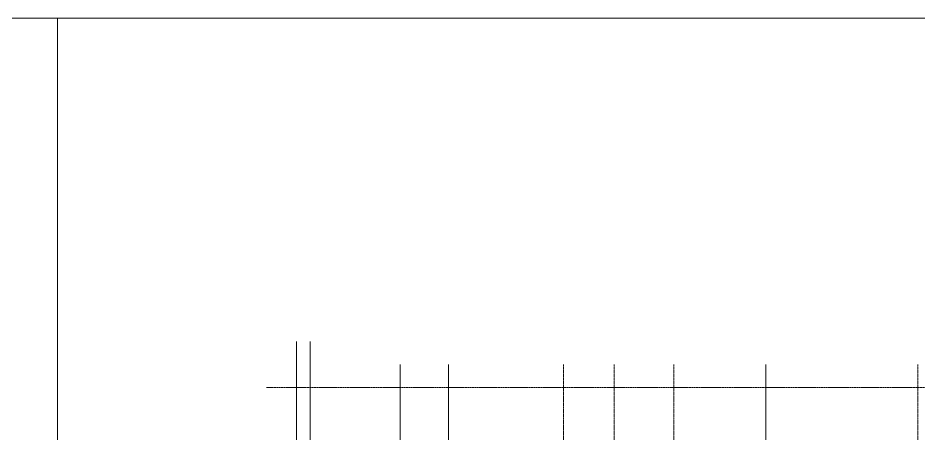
# Model space of a CAD drawing. Extents: x 5432254 to 5695744, y -448727 to -401527.
# Drawn here: x 5635625 to 5674773, y -419619 to -401527 of the extents above; entities that cross this region are included whole.
import ezdxf

# ---------------------------------------------------------------- set-up
doc = ezdxf.new("R2010")
doc.units = 0
doc.linetypes.add('DOTE', pattern=[2.42, 2, -0.2, 0.02, -0.2])
doc.layers.add('DOTE', color=251, linetype='DOTE', lineweight=0)
doc.layers.add('看线', color=27, linetype='CONTINUOUS', lineweight=0)

msp = doc.modelspace()

# ---------------------------------------------------------------- linework, layer by layer
at = {"layer": 'DOTE'}
for p, q in [((5647723.4, -415595.8), (5647723.4, -437288.5)), ((5648323.4, -415595.8), (5648323.4, -425090.9)), ((5652223.4, -416590.9), (5652223.4, -427190.9)), ((5654323.4, -416590.9), (5654323.4, -427190.9)), ((5668123.4, -416590.9), (5668123.4, -436206.5))]:
    msp.add_line(p, q, dxfattribs=at)
at = {"layer": 'DOTE', "ltscale": 0.5}
for p, q in [((5659323.4, -416590.9), (5659323.4, -427190.9)), ((5661523.4, -416590.9), (5661523.4, -422690.9)), ((5664123.4, -416590.9), (5664123.4, -422690.9)), ((5674723.4, -416590.9), (5674723.4, -422690.9)), ((5689823.4, -417590.9), (5646423.4, -417590.9))]:
    msp.add_line(p, q, dxfattribs=at)
at = {"layer": '看线', "color": 3}
for p, q in [((5695743.6, -401527.4), (5432924, -401527.4)), ((5637339.3, -448726.7), (5637339.3, -401527.4))]:
    msp.add_line(p, q, dxfattribs=at)

doc.saveas('drawing.dxf')
